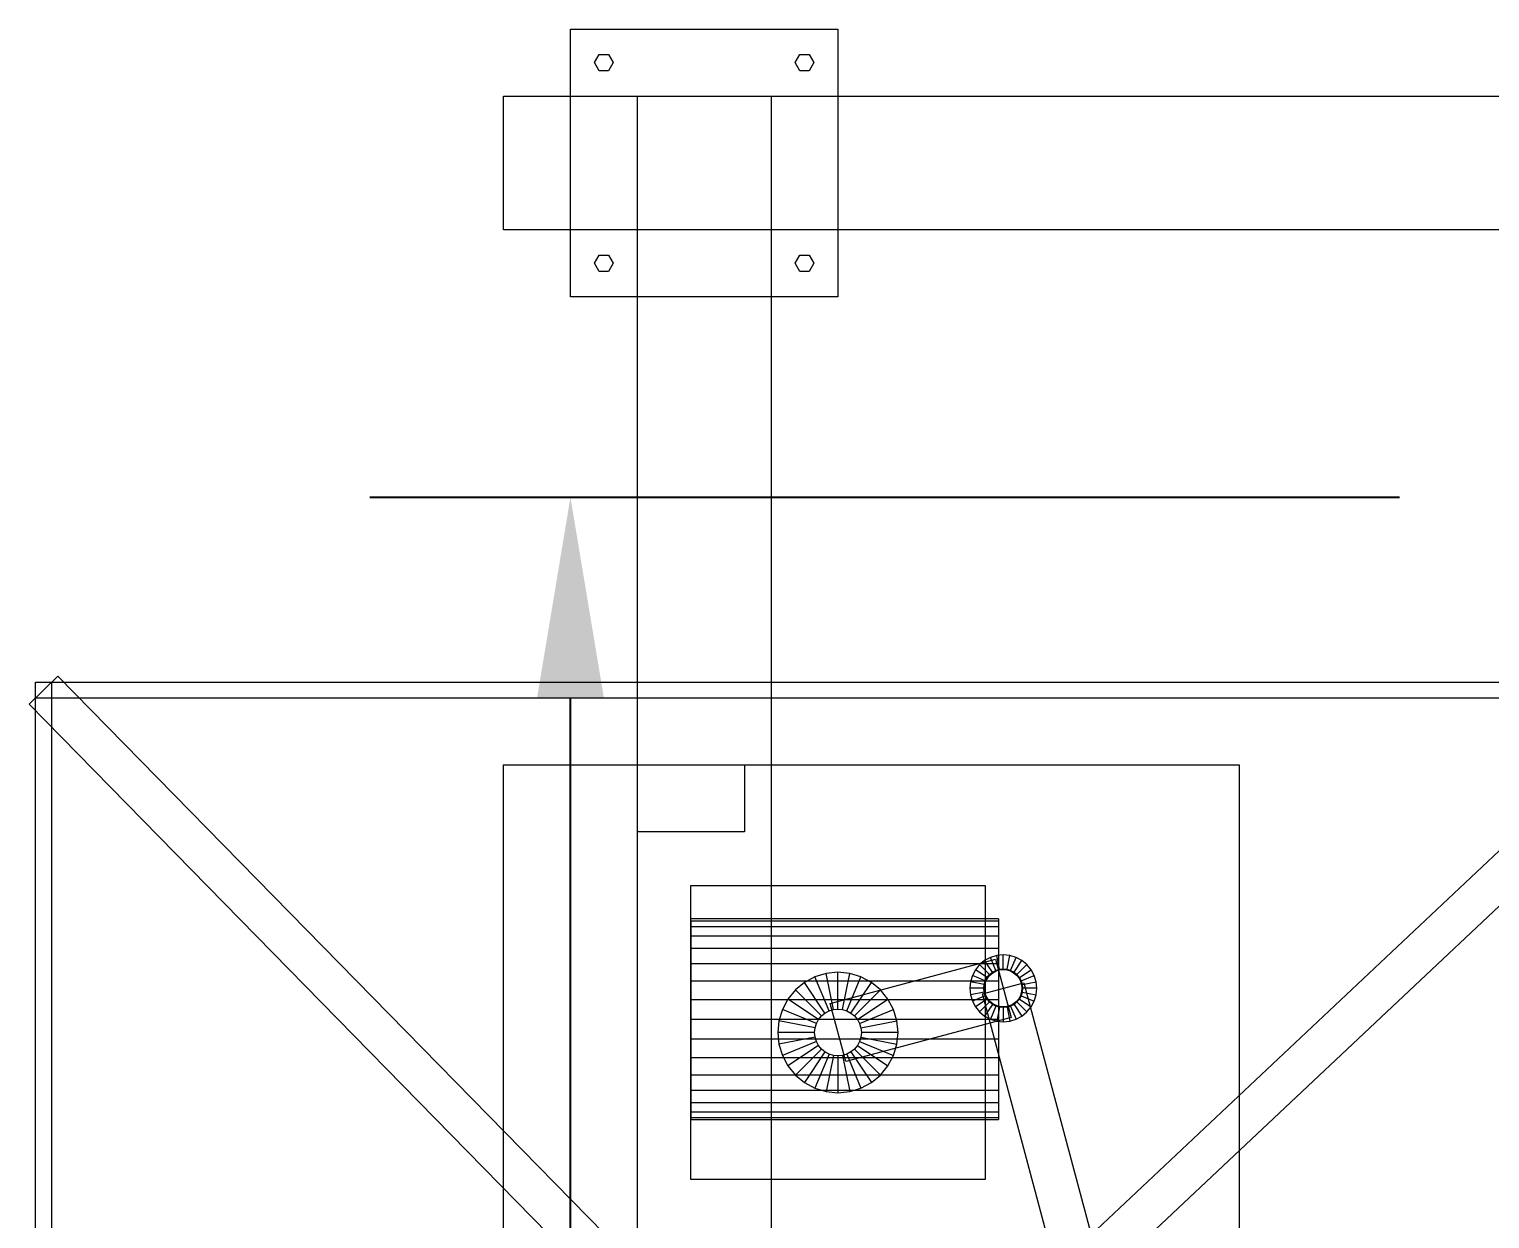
# Model space of a CAD drawing. Header units: millimetres. Extents: x -2500 to 58855, y -53268 to 6837.
# Drawn here: x 36612 to 37705, y -17139 to -16250 of the extents above; entities that cross this region are included whole.
import ezdxf

# ---------------------------------------------------------------- set-up
doc = ezdxf.new("R2010")
doc.units = ezdxf.units.MM
doc.layers.add('COTAS_O', color=1, linetype='Continuous', lineweight=0)
doc.layers.add('superior_secador', color=7, linetype='Continuous', lineweight=0)
doc.dimstyles.new('R19_100', dxfattribs={"dimtxt": 250, "dimasz": 150, "dimexe": 150, "dimexo": 80, "dimgap": 100, "dimtad": 1, "dimtih": 1, "dimtoh": 1, "dimdsep": 46, "dimcen": 0.09, "dimadec": 0, "dimazin": 0, "dimtfac": 1, "dimtdec": 4, "dimtofl": 0, "dimtmove": 0, "dimatfit": 3, "dimfxl": 1, "dimtolj": 1, "dimtzin": 0, "dimarcsym": 0})

# ---------------------------------------------------------------- blocks, each defined once
blk = doc.blocks.new('*D36')
at = {"layer": 'COTAS_O', "color": 0, "lineweight": -2, "transparency": 16777216}
for p, q in [((37637.1, -16600), (36867.1, -16600)), ((37017.1, -19250), (37017.1, -16750)), ((37637.1, -19400), (36867.1, -19400))]:
    blk.add_line(p, q, dxfattribs=at)
at = {"layer": 'COTAS_O', "color": 0, "transparency": 16777216}
for points in [[(36992.1, -16750), (37042.1, -16750), (37017.1, -16600)], [(36992.1, -19250), (37042.1, -19250), (37017.1, -19400)]]:
    blk.add_solid(points, dxfattribs=at)
at = {"layer": 'Defpoints', "color": 0, "transparency": 16777216}
for p in [(37017.1, -16600), (37717.1, -16600), (37717.1, -19400)]:
    blk.add_point(p, dxfattribs=at)

msp = doc.modelspace()

# ---------------------------------------------------------------- linework, layer by layer
at = {"layer": 'superior_secador'}
for p, q in [((37017.116, -16450), (37017.116, -16250)), ((37017.116, -16250), (37217.116, -16250)), ((37217.116, -16250), (37217.116, -16450)), ((37035.116, -16275), (37038.616, -16268.938)), ((37038.616, -16268.938), (37045.616, -16268.938)), ((37045.616, -16268.938), (37049.116, -16275)), ((37185.116, -16275), (37188.616, -16268.938)), ((37188.616, -16268.938), (37195.616, -16268.938)), ((37195.616, -16268.938), (37199.116, -16275)), ((37038.616, -16281.062), (37035.116, -16275)), ((37045.616, -16281.062), (37038.616, -16281.062)), ((37049.116, -16275), (37045.616, -16281.062)), ((37188.616, -16281.062), (37185.116, -16275)), ((37195.616, -16281.062), (37188.616, -16281.062)), ((37199.116, -16275), (37195.616, -16281.062)), ((36967.116, -16400), (36967.116, -16300)), ((36967.116, -16300), (40817.116, -16300)), ((37067.116, -16400), (37067.116, -16300)), ((37067.116, -16300), (37167.116, -16300)), ((37067.116, -17350), (37067.116, -16300)), ((37167.116, -16300), (37167.116, -16400)), ((37167.116, -16300), (37167.116, -17350)), ((40817.116, -16400), (36967.116, -16400)), ((37167.116, -16400), (37067.116, -16400)), ((37035.116, -16425), (37038.616, -16418.938)), ((37038.616, -16431.062), (37035.116, -16425)), ((37038.616, -16418.938), (37045.616, -16418.938)), ((37045.616, -16418.938), (37049.116, -16425)), ((37049.116, -16425), (37045.616, -16431.062)), ((37185.116, -16425), (37188.616, -16418.938)), ((37188.616, -16431.062), (37185.116, -16425)), ((37188.616, -16418.938), (37195.616, -16418.938)), ((37195.616, -16418.938), (37199.116, -16425)), ((37199.116, -16425), (37195.616, -16431.062)), ((37045.616, -16431.062), (37038.616, -16431.062)), ((37195.616, -16431.062), (37188.616, -16431.062)), ((37217.116, -16450), (37017.116, -16450)), ((36612.404, -16754.5), (36633.828, -16733.5)), ((36617.116, -16750), (36617.116, -16738)), ((36617.116, -16738), (37867.116, -16738)), ((36617.116, -18550), (36617.116, -16738)), ((36617.116, -16738), (36629.116, -16738)), ((36629.116, -16738), (36629.116, -18550)), ((36629.116, -16738), (36629.116, -16750)), ((36633.828, -16733.5), (37227.828, -17339.5)), ((37206.836, -17339.076), (37850.836, -16733.076)), ((37867.116, -16750), (36617.116, -16750)), ((36629.116, -16750), (36617.116, -16750)), ((37206.404, -17360.5), (36612.404, -16754.5)), ((37871.395, -16754.924), (37227.395, -17360.924)), ((36967.116, -17350), (36967.116, -16800)), ((36967.116, -16800), (37517.116, -16800)), ((37067.116, -16850), (37067.116, -16800)), ((37067.116, -16800), (37147.116, -16800)), ((37147.116, -16800), (37147.116, -16850)), ((37517.116, -16800), (37517.116, -17350)), ((37147.116, -16850), (37067.116, -16850)), ((37107.116, -17110), (37107.116, -16890)), ((37107.116, -16890), (37327.116, -16890)), ((37327.116, -16890), (37327.116, -17110)), ((37107.116, -16916.441), (37107.116, -16915)), ((37337.116, -16915), (37107.116, -16915)), ((37107.116, -16916.441), (37107.116, -16920.709)), ((37107.116, -16916.441), (37337.116, -16916.441)), ((37337.116, -16915), (37337.116, -16916.441)), ((37337.116, -16916.441), (37337.116, -16920.709)), ((37107.116, -16920.709), (37107.116, -16927.64)), ((37107.116, -16920.709), (37337.116, -16920.709)), ((37337.116, -16920.709), (37337.116, -16927.64)), ((37107.116, -16927.64), (37107.116, -16936.967)), ((37107.116, -16927.64), (37337.116, -16927.64)), ((37107.116, -16936.967), (37107.116, -16948.332)), ((37107.116, -16936.967), (37337.116, -16936.967)), ((37337.116, -16927.64), (37337.116, -16936.967)), ((37337.116, -16936.967), (37337.116, -16948.332)), ((37107.116, -16948.332), (37107.116, -16961.299)), ((37107.116, -16948.332), (37337.116, -16948.332)), ((37211.3, -16978.265), (37334.881, -16945.198)), ((37323.02, -16949.256), (37319.91, -16953.044)), ((37326.808, -16946.146), (37323.02, -16949.256)), ((37330.444, -16956.68), (37323.02, -16949.256)), ((37331.13, -16943.836), (37326.808, -16946.146)), ((37332.641, -16954.877), (37326.808, -16946.146)), ((37335.82, -16942.414), (37331.13, -16943.836)), ((37335.148, -16953.537), (37331.13, -16943.836)), ((37334.881, -16945.198), (37346.513, -16988.669)), ((37340.697, -16941.933), (37335.82, -16942.414)), ((37337.868, -16952.712), (37335.82, -16942.414)), ((37337.116, -16948.332), (37337.116, -16961.299)), ((37345.574, -16942.414), (37340.697, -16941.933)), ((37340.697, -16952.433), (37340.697, -16941.933)), ((37343.526, -16952.712), (37345.574, -16942.414)), ((37350.264, -16943.836), (37345.574, -16942.414)), ((37346.246, -16953.537), (37350.264, -16943.836)), ((37348.753, -16954.877), (37354.586, -16946.146)), ((37354.586, -16946.146), (37350.264, -16943.836)), ((37350.95, -16956.68), (37358.375, -16949.256)), ((37358.375, -16949.256), (37354.586, -16946.146)), ((37361.484, -16953.044), (37358.375, -16949.256)), ((37199.895, -16958.425), (37192.115, -16962.584)), ((37208.337, -16955.865), (37199.895, -16958.425)), ((37210.419, -16983.832), (37199.895, -16958.425)), ((37217.116, -16955), (37208.337, -16955.865)), ((37213.702, -16982.836), (37208.337, -16955.865)), ((37225.895, -16955.865), (37217.116, -16955)), ((37217.116, -16982.5), (37217.116, -16955)), ((37220.53, -16982.836), (37225.895, -16955.865)), ((37223.813, -16983.832), (37234.337, -16958.425)), ((37234.337, -16958.425), (37225.895, -16955.865)), ((37242.117, -16962.584), (37234.337, -16958.425)), ((37317.6, -16957.366), (37316.178, -16962.056)), ((37319.91, -16953.044), (37317.6, -16957.366)), ((37327.301, -16961.384), (37317.6, -16957.366)), ((37328.641, -16958.877), (37319.91, -16953.044)), ((37327.301, -16961.384), (37328.641, -16958.877)), ((37327.763, -16961.576), (37329.057, -16959.155)), ((37328.641, -16958.877), (37330.444, -16956.68)), ((37329.057, -16959.155), (37330.798, -16957.034)), ((37330.444, -16956.68), (37332.641, -16954.877)), ((37330.798, -16957.034), (37332.919, -16955.293)), ((37332.641, -16954.877), (37335.148, -16953.537)), ((37332.919, -16955.293), (37335.34, -16953.999)), ((37335.148, -16953.537), (37337.868, -16952.712)), ((37335.34, -16953.999), (37337.966, -16953.202)), ((37337.868, -16952.712), (37340.697, -16952.433)), ((37337.966, -16953.202), (37340.697, -16952.933)), ((37340.697, -16952.433), (37343.526, -16952.712)), ((37340.697, -16952.933), (37343.428, -16953.202)), ((37343.428, -16953.202), (37346.055, -16953.999)), ((37343.526, -16952.712), (37346.246, -16953.537)), ((37346.055, -16953.999), (37348.475, -16955.293)), ((37346.246, -16953.537), (37348.753, -16954.877)), ((37348.475, -16955.293), (37350.597, -16957.034)), ((37348.753, -16954.877), (37350.95, -16956.68)), ((37350.597, -16957.034), (37352.338, -16959.155)), ((37350.95, -16956.68), (37352.754, -16958.877)), ((37352.338, -16959.155), (37353.632, -16961.576)), ((37352.754, -16958.877), (37361.484, -16953.044)), ((37352.754, -16958.877), (37354.093, -16961.384)), ((37354.093, -16961.384), (37363.794, -16957.366)), ((37363.794, -16957.366), (37361.484, -16953.044)), ((37365.217, -16962.056), (37363.794, -16957.366)), ((37107.116, -16961.299), (37107.116, -16975.368)), ((37107.116, -16961.299), (37337.116, -16961.299)), ((37185.296, -16968.18), (37179.7, -16974.999)), ((37192.115, -16962.584), (37185.296, -16968.18)), ((37204.741, -16987.626), (37185.296, -16968.18)), ((37207.393, -16985.449), (37192.115, -16962.584)), ((37226.838, -16985.449), (37242.117, -16962.584)), ((37229.49, -16987.626), (37248.936, -16968.18)), ((37248.936, -16968.18), (37242.117, -16962.584)), ((37254.532, -16974.999), (37248.936, -16968.18)), ((37316.178, -16962.056), (37315.697, -16966.933)), ((37326.197, -16966.933), (37315.697, -16966.933)), ((37315.697, -16966.933), (37316.178, -16971.81)), ((37326.476, -16964.104), (37316.178, -16962.056)), ((37326.476, -16969.762), (37316.178, -16971.81)), ((37325.241, -16971.069), (37356.153, -16962.798)), ((37601.66, -18004.136), (37325.241, -16971.069)), ((37326.197, -16966.933), (37326.476, -16964.104)), ((37326.476, -16969.762), (37326.197, -16966.933)), ((37326.476, -16964.104), (37327.301, -16961.384)), ((37327.301, -16972.482), (37326.476, -16969.762)), ((37326.697, -16966.933), (37326.966, -16964.202)), ((37326.966, -16969.664), (37326.697, -16966.933)), ((37326.966, -16964.202), (37327.763, -16961.576)), ((37327.763, -16972.291), (37326.966, -16969.664)), ((37337.116, -16961.299), (37337.116, -16975.368)), ((37353.632, -16961.576), (37354.428, -16964.202)), ((37354.428, -16969.664), (37353.632, -16972.291)), ((37354.093, -16961.384), (37354.919, -16964.104)), ((37354.919, -16969.762), (37354.093, -16972.482)), ((37354.428, -16964.202), (37354.697, -16966.933)), ((37354.697, -16966.933), (37354.428, -16969.664)), ((37354.919, -16964.104), (37365.217, -16962.056)), ((37354.919, -16964.104), (37355.197, -16966.933)), ((37355.197, -16966.933), (37354.919, -16969.762)), ((37354.919, -16969.762), (37365.217, -16971.81)), ((37365.697, -16966.933), (37355.197, -16966.933)), ((37356.153, -16962.798), (37632.572, -17995.864)), ((37365.697, -16966.933), (37365.217, -16962.056)), ((37365.217, -16971.81), (37365.697, -16966.933)), ((37107.116, -16975.368), (37107.116, -16990)), ((37107.116, -16975.368), (37337.116, -16975.368)), ((37179.7, -16974.999), (37175.541, -16982.779)), ((37202.565, -16990.278), (37179.7, -16974.999)), ((37222.932, -17021.735), (37211.3, -16978.265)), ((37231.667, -16990.278), (37254.532, -16974.999)), ((37258.69, -16982.779), (37254.532, -16974.999)), ((37316.178, -16971.81), (37317.6, -16976.5)), ((37327.301, -16972.482), (37317.6, -16976.5)), ((37317.6, -16976.5), (37319.91, -16980.822)), ((37328.641, -16974.989), (37319.91, -16980.822)), ((37319.91, -16980.822), (37323.02, -16984.611)), ((37330.444, -16977.186), (37323.02, -16984.611)), ((37332.641, -16978.99), (37326.808, -16987.72)), ((37328.641, -16974.989), (37327.301, -16972.482)), ((37329.057, -16974.711), (37327.763, -16972.291)), ((37330.444, -16977.186), (37328.641, -16974.989)), ((37330.798, -16976.833), (37329.057, -16974.711)), ((37332.641, -16978.99), (37330.444, -16977.186)), ((37332.919, -16978.574), (37330.798, -16976.833)), ((37335.148, -16980.329), (37331.13, -16990.03)), ((37335.148, -16980.329), (37332.641, -16978.99)), ((37335.34, -16979.868), (37332.919, -16978.574)), ((37337.868, -16981.155), (37335.148, -16980.329)), ((37337.966, -16980.664), (37335.34, -16979.868)), ((37337.868, -16981.155), (37335.82, -16991.453)), ((37337.116, -16975.368), (37337.116, -16990)), ((37340.697, -16981.433), (37337.868, -16981.155)), ((37340.697, -16980.933), (37337.966, -16980.664)), ((37343.428, -16980.664), (37340.697, -16980.933)), ((37343.526, -16981.155), (37340.697, -16981.433)), ((37340.697, -16981.433), (37340.697, -16991.933)), ((37346.055, -16979.868), (37343.428, -16980.664)), ((37346.246, -16980.329), (37343.526, -16981.155)), ((37343.526, -16981.155), (37345.574, -16991.453)), ((37348.475, -16978.574), (37346.055, -16979.868)), ((37348.753, -16978.99), (37346.246, -16980.329)), ((37346.246, -16980.329), (37350.264, -16990.03)), ((37350.597, -16976.833), (37348.475, -16978.574)), ((37350.95, -16977.186), (37348.753, -16978.99)), ((37348.753, -16978.99), (37354.586, -16987.72)), ((37352.338, -16974.711), (37350.597, -16976.833)), ((37352.754, -16974.989), (37350.95, -16977.186)), ((37350.95, -16977.186), (37358.375, -16984.611)), ((37353.632, -16972.291), (37352.338, -16974.711)), ((37354.093, -16972.482), (37352.754, -16974.989)), ((37352.754, -16974.989), (37361.484, -16980.822)), ((37354.093, -16972.482), (37363.794, -16976.5)), ((37358.375, -16984.611), (37361.484, -16980.822)), ((37361.484, -16980.822), (37363.794, -16976.5)), ((37363.794, -16976.5), (37365.217, -16971.81)), ((37107.116, -16990), (37107.116, -17004.632)), ((37107.116, -16990), (37337.116, -16990)), ((37172.981, -16991.221), (37172.116, -17000)), ((37175.541, -16982.779), (37172.981, -16991.221)), ((37199.952, -16996.586), (37172.981, -16991.221)), ((37200.948, -16993.303), (37175.541, -16982.779)), ((37200.948, -16993.303), (37202.565, -16990.278)), ((37202.565, -16990.278), (37204.741, -16987.626)), ((37204.741, -16987.626), (37207.393, -16985.449)), ((37207.393, -16985.449), (37210.419, -16983.832)), ((37210.419, -16983.832), (37213.702, -16982.836)), ((37213.702, -16982.836), (37217.116, -16982.5)), ((37217.116, -16982.5), (37220.53, -16982.836)), ((37220.53, -16982.836), (37223.813, -16983.832)), ((37346.513, -16988.669), (37222.932, -17021.735)), ((37223.813, -16983.832), (37226.838, -16985.449)), ((37226.838, -16985.449), (37229.49, -16987.626)), ((37229.49, -16987.626), (37231.667, -16990.278)), ((37231.667, -16990.278), (37233.284, -16993.303)), ((37233.284, -16993.303), (37258.69, -16982.779)), ((37234.28, -16996.586), (37261.251, -16991.221)), ((37261.251, -16991.221), (37258.69, -16982.779)), ((37262.116, -17000), (37261.251, -16991.221)), ((37323.02, -16984.611), (37326.808, -16987.72)), ((37326.808, -16987.72), (37331.13, -16990.03)), ((37331.13, -16990.03), (37335.82, -16991.453)), ((37335.82, -16991.453), (37340.697, -16991.933)), ((37337.116, -16990), (37337.116, -17004.632)), ((37340.697, -16991.933), (37345.574, -16991.453)), ((37345.574, -16991.453), (37350.264, -16990.03)), ((37350.264, -16990.03), (37354.586, -16987.72)), ((37354.586, -16987.72), (37358.375, -16984.611)), ((37199.616, -17000), (37172.116, -17000)), ((37172.116, -17000), (37172.981, -17008.779)), ((37199.952, -17003.414), (37172.981, -17008.779)), ((37199.616, -17000), (37199.952, -16996.586)), ((37199.952, -17003.414), (37199.616, -17000)), ((37199.952, -16996.586), (37200.948, -16993.303)), ((37200.948, -17006.697), (37199.952, -17003.414)), ((37233.284, -16993.303), (37234.28, -16996.586)), ((37234.28, -17003.414), (37233.284, -17006.697)), ((37234.28, -16996.586), (37234.616, -17000)), ((37234.616, -17000), (37234.28, -17003.414)), ((37234.28, -17003.414), (37261.251, -17008.779)), ((37262.116, -17000), (37234.616, -17000)), ((37261.251, -17008.779), (37262.116, -17000)), ((37107.116, -17004.632), (37107.116, -17018.701)), ((37107.116, -17004.632), (37337.116, -17004.632)), ((37172.981, -17008.779), (37175.541, -17017.221)), ((37200.948, -17006.697), (37175.541, -17017.221)), ((37202.565, -17009.722), (37179.7, -17025.001)), ((37204.741, -17012.374), (37185.296, -17031.82)), ((37207.393, -17014.551), (37192.115, -17037.416)), ((37202.565, -17009.722), (37200.948, -17006.697)), ((37204.741, -17012.374), (37202.565, -17009.722)), ((37207.393, -17014.551), (37204.741, -17012.374)), ((37210.419, -17016.168), (37207.393, -17014.551)), ((37226.838, -17014.551), (37223.813, -17016.168)), ((37229.49, -17012.374), (37226.838, -17014.551)), ((37226.838, -17014.551), (37242.117, -17037.416)), ((37231.667, -17009.722), (37229.49, -17012.374)), ((37229.49, -17012.374), (37248.936, -17031.82)), ((37233.284, -17006.697), (37231.667, -17009.722)), ((37231.667, -17009.722), (37254.532, -17025.001)), ((37233.284, -17006.697), (37258.69, -17017.221)), ((37258.69, -17017.221), (37261.251, -17008.779)), ((37337.116, -17004.632), (37337.116, -17018.701)), ((37107.116, -17018.701), (37107.116, -17031.668)), ((37107.116, -17018.701), (37337.116, -17018.701)), ((37175.541, -17017.221), (37179.7, -17025.001)), ((37179.7, -17025.001), (37185.296, -17031.82)), ((37210.419, -17016.168), (37199.895, -17041.575)), ((37213.702, -17017.164), (37208.337, -17044.135)), ((37213.702, -17017.164), (37210.419, -17016.168)), ((37217.116, -17017.5), (37213.702, -17017.164)), ((37220.53, -17017.164), (37217.116, -17017.5)), ((37217.116, -17017.5), (37217.116, -17045)), ((37223.813, -17016.168), (37220.53, -17017.164)), ((37220.53, -17017.164), (37225.895, -17044.135)), ((37223.813, -17016.168), (37234.337, -17041.575)), ((37248.936, -17031.82), (37254.532, -17025.001)), ((37254.532, -17025.001), (37258.69, -17017.221)), ((37337.116, -17018.701), (37337.116, -17031.668)), ((37107.116, -17031.668), (37107.116, -17043.033)), ((37107.116, -17031.668), (37337.116, -17031.668)), ((37185.296, -17031.82), (37192.115, -17037.416)), ((37242.117, -17037.416), (37248.936, -17031.82)), ((37337.116, -17031.668), (37337.116, -17043.033)), ((37107.116, -17043.033), (37107.116, -17052.36)), ((37107.116, -17043.033), (37337.116, -17043.033)), ((37192.115, -17037.416), (37199.895, -17041.575)), ((37199.895, -17041.575), (37208.337, -17044.135)), ((37208.337, -17044.135), (37217.116, -17045)), ((37217.116, -17045), (37225.895, -17044.135)), ((37225.895, -17044.135), (37234.337, -17041.575)), ((37234.337, -17041.575), (37242.117, -17037.416)), ((37337.116, -17043.033), (37337.116, -17052.36)), ((37107.116, -17052.36), (37107.116, -17059.291)), ((37107.116, -17052.36), (37337.116, -17052.36)), ((37337.116, -17052.36), (37337.116, -17059.291)), ((37107.116, -17059.291), (37107.116, -17063.559)), ((37107.116, -17059.291), (37337.116, -17059.291)), ((37107.116, -17063.559), (37107.116, -17065)), ((37107.116, -17063.559), (37337.116, -17063.559)), ((37107.116, -17065), (37337.116, -17065)), ((37337.116, -17059.291), (37337.116, -17063.559)), ((37337.116, -17063.559), (37337.116, -17065)), ((37327.116, -17110), (37107.116, -17110))]:
    msp.add_line(p, q, dxfattribs=at)

# ---------------------------------------------------------------- dimensions: what is measured, and where the dimension line sits
at = {"layer": 'COTAS_O'}
dim = msp.add_aligned_dim(p1=(37717.116, -19400), p2=(37717.116, -16600), distance=700, text='<> O', dimstyle='R19_100', dxfattribs=at)
dim.commit()
dim.dimension.update_dxf_attribs({"geometry": '*D36', "text_midpoint": (37017.116, -18000)})

doc.saveas('drawing.dxf')
